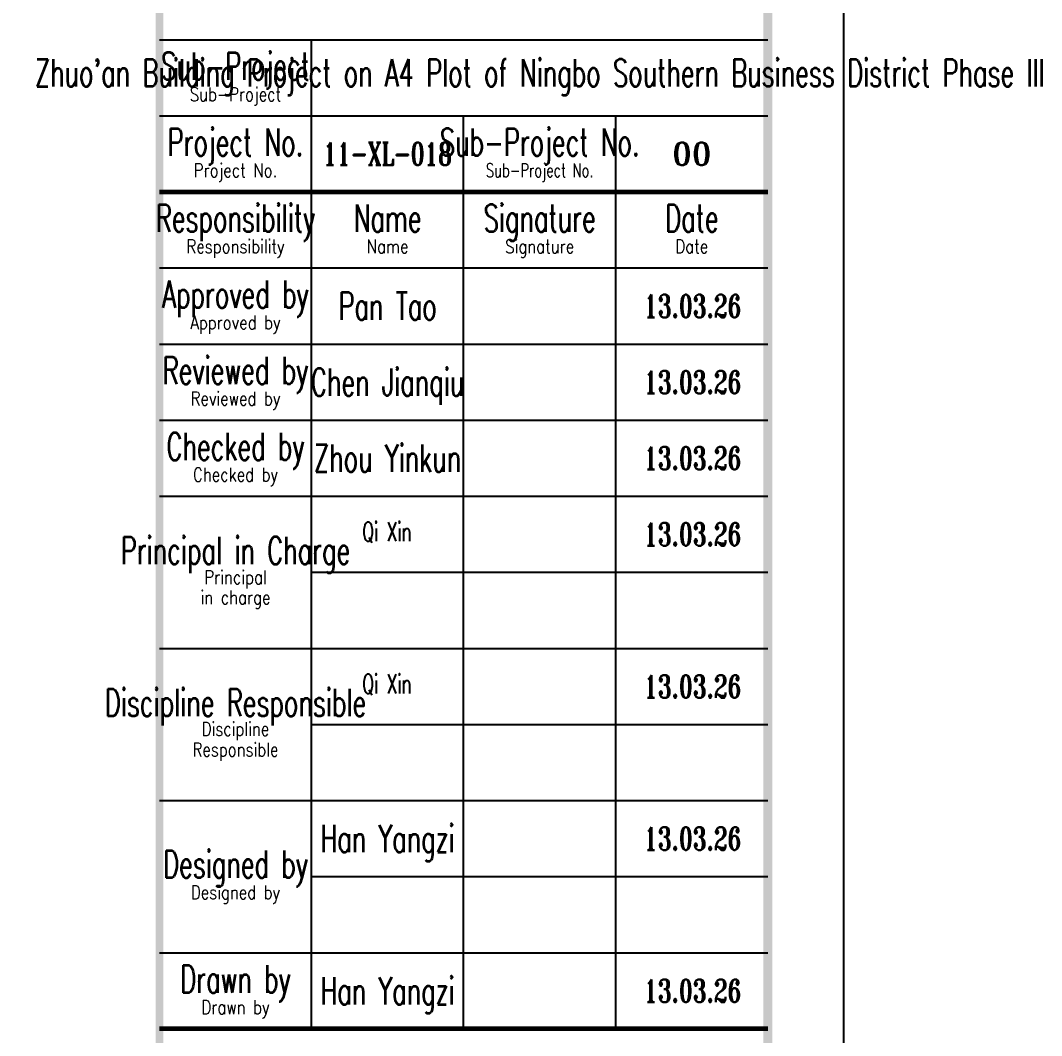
# Model space of a CAD drawing. Extents: x 824790 to 994147, y 4290613 to 4374713.
# Drawn here: x 962588 to 976014, y 4306224 to 4319567 of the extents above; entities that cross this region are included whole.
import ezdxf
from ezdxf.enums import TextEntityAlignment as Align

# ---------------------------------------------------------------- set-up
doc = ezdxf.new("R2010")
doc.units = 0
doc.header["$LTSCALE"] = 1000
doc.header["$MEASUREMENT"] = 0
doc.layers.add('图框', color=7, linetype='CONTINUOUS')
doc.styles.add('TKZ1_tjhts.shx', font='tjromant.shx', dxfattribs={"bigfont": 'tjhts.shx'})
doc.styles.add('TKZ2_tjkts.shx', font='tjromant.shx', dxfattribs={"bigfont": 'tjkts.shx'})
doc.styles.add('TONGJI-FONT', font='simplex.shx')

# ---------------------------------------------------------------- blocks, each defined once
blk = doc.blocks.new('h-1')
at = {"layer": '图框'}
for p, q in [((2162, -441.7), (2162, 399.3)), ((2072, -154.7), (2152, -154.7)), ((2092, -284.7), (2092, -154.7)), ((2072, -164.7), (2152, -164.7)), ((2112, -284.7), (2112, -164.7)), ((2132, -284.7), (2132, -164.7)), ((2072, -184.7), (2152, -184.7)), ((2072, -194.7), (2152, -194.7)), ((2072, -204.7), (2152, -204.7)), ((2072, -214.7), (2152, -214.7)), ((2092, -224.7), (2152, -224.7)), ((2072, -234.7), (2152, -234.7)), ((2092, -244.7), (2152, -244.7)), ((2072, -254.7), (2152, -254.7)), ((2092, -264.7), (2152, -264.7)), ((2072, -274.7), (2152, -274.7))]:
    blk.add_line(p, q, dxfattribs=at)
at = {"layer": '图框', "const_width": 1.2}
blk.add_lwpolyline([(2152, -431.7), (2152, 389.3), (700.75, 389.3), (700.75, -431.7)], close=True, dxfattribs=at)
at = {"layer": '图框'}
for points, const_width in [([(2072, 389.3), (2072, -431.7)], 1), ([(2072, -174.7), (2152, -174.7)], 0.6), ([(2072, -284.7), (2152, -284.7)], 0.6)]:
    blk.add_lwpolyline(points, dxfattribs=dict(at, const_width=const_width))
for s, height, style, width, p in [("Zhuo'an Building Project on A4 Plot of Ningbo Southern Business District Phase III", 3.6, 'TONGJI-FONT', 0.65, (2122, -159.05)), ('Sub-Project', 3.6, 'TONGJI-FONT', 0.65, (2082, -158.16)), ('Sub-Project', 1.8, 'TKZ2_tjkts.shx', 0.8, (2082, -161.86)), ('Project No.', 3.6, 'TONGJI-FONT', 0.65, (2082, -168.16)), ('Sub-Project No.', 3.6, 'TONGJI-FONT', 0.65, (2122, -168.16)), ('11-XL-018', 3, 'TKZ1_tjhts.shx', 0.7, (2102, -169.7)), ('Project No.', 1.8, 'TKZ2_tjkts.shx', 0.8, (2082, -171.86)), ('Sub-Project No.', 1.8, 'TKZ2_tjkts.shx', 0.7, (2122, -171.86)), ('Responsibility', 3.6, 'TONGJI-FONT', 0.65, (2082, -178.16)), ('Name', 3.6, 'TONGJI-FONT', 0.65, (2102, -178.16)), ('Signature', 3.6, 'TONGJI-FONT', 0.65, (2122, -178.16)), ('Date', 3.6, 'TONGJI-FONT', 0.65, (2142, -178.16)), ('Responsibility', 1.8, 'TKZ2_tjkts.shx', 0.8, (2082, -181.86)), ('Name', 1.8, 'TKZ2_tjkts.shx', 0.8, (2102, -181.86)), ('Signature', 1.8, 'TKZ2_tjkts.shx', 0.8, (2122, -181.86)), ('Date', 1.8, 'TKZ2_tjkts.shx', 0.8, (2142, -181.86)), ('Approved by', 3.6, 'TONGJI-FONT', 0.65, (2082, -188.16)), ('Pan Tao', 3.6, 'TONGJI-FONT', 0.65, (2102, -189.7)), ('Approved by', 1.8, 'TKZ2_tjkts.shx', 0.8, (2082, -191.86)), ('Reviewed by', 3.6, 'TONGJI-FONT', 0.65, (2082, -198.16)), ('Chen Jianqiu', 3.6, 'TONGJI-FONT', 0.65, (2102, -199.7)), ('Reviewed by', 1.8, 'TKZ2_tjkts.shx', 0.8, (2082, -201.86)), ('Checked by', 3.6, 'TONGJI-FONT', 0.65, (2082, -208.16)), ('Zhou Yinkun', 3.6, 'TONGJI-FONT', 0.65, (2102, -209.7)), ('Checked by', 1.8, 'TKZ2_tjkts.shx', 0.8, (2082, -211.86)), ('Qi Xin', 2.5, 'TONGJI-FONT', 0.65, (2101.92, -219.36)), ('Principal in Charge', 3.6, 'TONGJI-FONT', 0.65, (2082, -221.83)), ('Principal', 1.8, 'TKZ2_tjkts.shx', 0.8, (2082, -225.35)), ('in charge', 1.8, 'TKZ2_tjkts.shx', 0.8, (2082, -228)), ('Qi Xin', 2.5, 'TONGJI-FONT', 0.65, (2101.92, -239.36)), ('Discipline Responsible', 3.6, 'TONGJI-FONT', 0.65, (2082, -241.83)), ('Discipline', 1.8, 'TKZ2_tjkts.shx', 0.8, (2082, -245.28)), ('Responsible', 1.8, 'TKZ2_tjkts.shx', 0.8, (2082, -248)), ('Han Yangzi', 3.6, 'TONGJI-FONT', 0.65, (2102, -259.7)), ('Designed by', 3.6, 'TONGJI-FONT', 0.65, (2082, -263.06)), ('Designed by', 1.8, 'TKZ2_tjkts.shx', 0.8, (2082, -266.76)), ('Drawn by', 3.6, 'TONGJI-FONT', 0.65, (2082, -278.16)), ('Han Yangzi', 3.6, 'TONGJI-FONT', 0.65, (2102, -279.7)), ('Drawn by', 1.8, 'TKZ2_tjkts.shx', 0.8, (2082, -281.86))]:
    blk.add_text(s, height=height, dxfattribs=dict(at, style=style, width=width)).set_placement(p, align=Align.MIDDLE_CENTER)
at = {"layer": '图框', "style": 'TKZ1_tjhts.shx'}
blk.add_text('00', height=3, dxfattribs=at).set_placement((2142, -169.7), align=Align.MIDDLE_CENTER)
blk = doc.blocks.new('h-rq')
at = {"layer": '图框', "style": 'TKZ1_tjhts.shx', "width": 0.7}
blk.add_text('13.03.26', height=3, dxfattribs=at).set_placement((10.12, 5), align=Align.MIDDLE_CENTER)

msp = doc.modelspace()

# ---------------------------------------------------------------- block references
at = {"layer": '图框', "xscale": 100, "yscale": 100, "zscale": 100}
for name, p in [('h-1', (757214.8, 4334782.9)), ('h-rq', (970414.8, 4315312.6)), ('h-rq', (970414.8, 4314312.6)), ('h-rq', (970414.8, 4313312.6)), ('h-rq', (970414.8, 4312312.6)), ('h-rq', (970414.8, 4310312.6)), ('h-rq', (970414.8, 4308312.6)), ('h-rq', (970414.8, 4306312.6))]:
    msp.add_blockref(name, p, dxfattribs=at)

doc.saveas('drawing.dxf')
